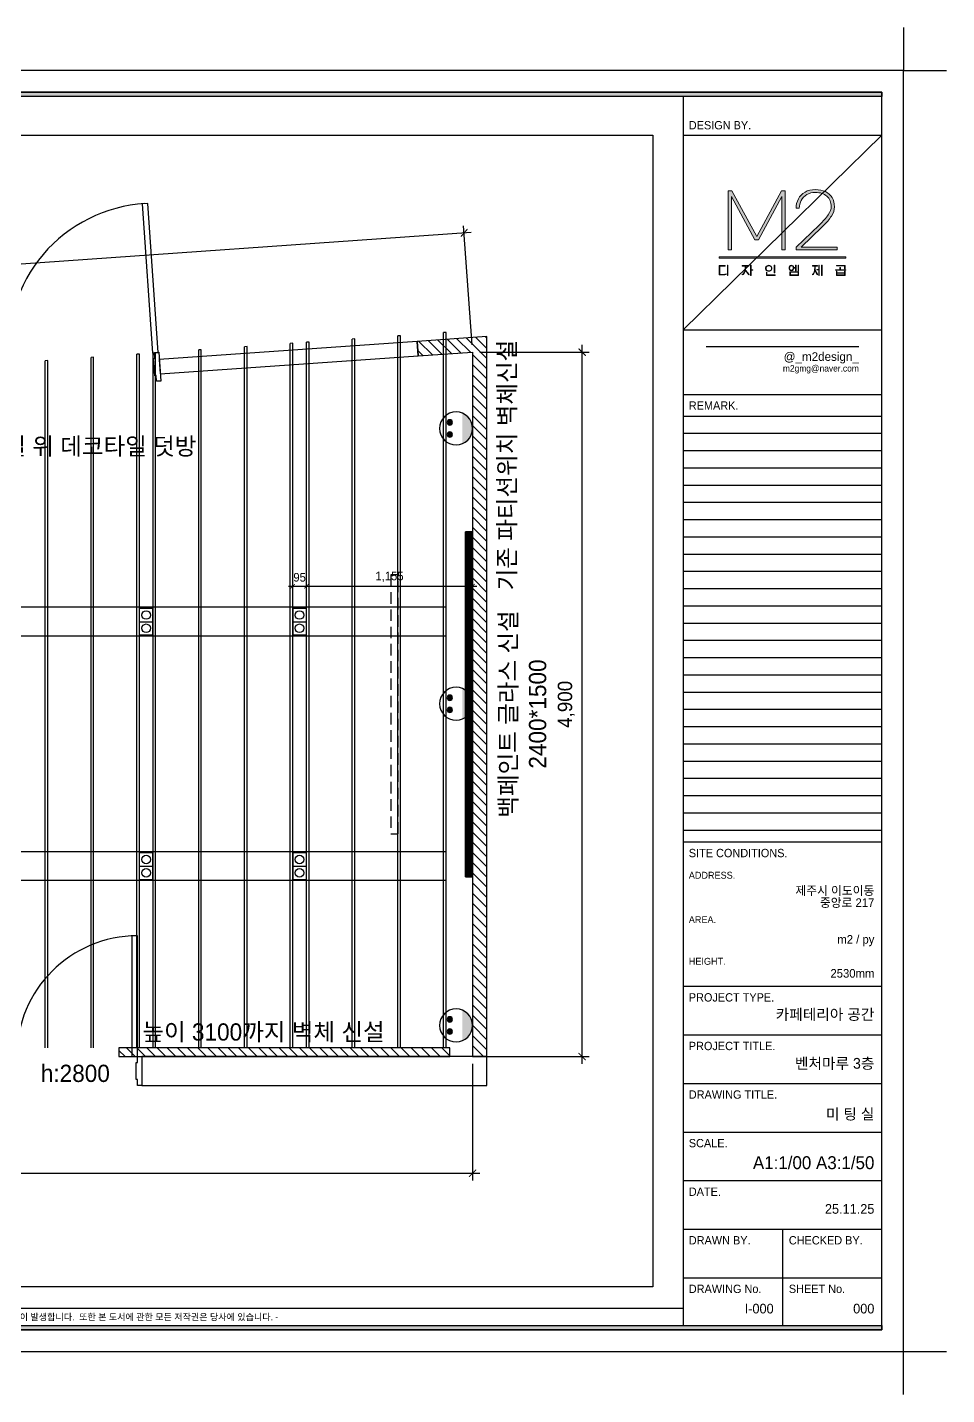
# Model space of a CAD drawing. Header units: millimetres. Extents: x 262681 to 288781, y 94135 to 103645.
# Drawn here: x 282388 to 288781, y 94135 to 103645 of the extents above; entities that cross this region are included whole.
import ezdxf
from ezdxf.enums import TextEntityAlignment as Align

# ---------------------------------------------------------------- set-up
doc = ezdxf.new("R2010")
doc.units = ezdxf.units.MM
doc.header["$LTSCALE"] = 100
doc.header["$PDMODE"] = 3
doc.linetypes.add('DH-HID2', pattern=[1.2, 0.8, -0.4])
doc.layers.get('DEFPOINTS').update_dxf_attribs({"color": 248})
for name, color, linetype in [('0-ELC TEXT', 7, 'Continuous'), ('03-WAL NEW', 3, 'Continuous'), ('07-DIM WAL', 5, 'Continuous'), ('2CONTINUOUS', 2, 'Continuous'), ('_U+B808_U+C774_U+C5B4 2', 7, 'Continuous'), ('CO-DO-FR', 7, 'Continuous'), ('CO-DOOR', 8, 'Continuous'), ('FORM(YOURNAME)-1', 1, 'Continuous'), ('FORM(YOURNAME)-11', 1, 'Continuous'), ('FU-FURM', 251, 'DH-HID2'), ('RC-LIGHT', 7, 'Continuous'), ('설비', 140, 'Continuous')]:
    doc.layers.add(name, color=color, linetype=linetype)
doc.styles.add('HY 울릉도 L', font='')
doc.styles.add('YOURNAME', font='HY울릉도M.TTF')
doc.styles.add('코레일둥고', font='Korail_Round_Gothic_Medium.ttf')
doc.styles.get('HY 울릉도 L').set_extended_font_data('HY울릉도L')
doc.dimstyles.new('30', dxfattribs={"dimscale": 30, "dimtxt": 2, "dimasz": 1, "dimexe": 1, "dimexo": 1, "dimgap": 1, "dimtad": 1, "dimdec": 0, "dimrnd": 0.05, "dimdsep": 46, "dimlunit": 6, "dimtxsty": 'HY 울릉도 L', "dimblk": 'ARCHTICK', "dimcen": 2.5, "dimdle": 1, "dimclrd": 133, "dimclre": 133, "dimclrt": 30, "dimadec": 0, "dimazin": 0, "dimtfac": 1, "dimtdec": 0, "dimtix": 1, "dimtmove": 2, "dimatfit": 3, "dimldrblk": 'ARCHTICK', "dimfxl": 1, "dimlwd": -1, "dimlwe": -1, "dimarcsym": 0})
doc.dimstyles.new('50', dxfattribs={"dimscale": 50, "dimtxt": 2, "dimasz": 1, "dimexe": 1, "dimexo": 1, "dimgap": 1, "dimtad": 1, "dimdec": 0, "dimrnd": 0.05, "dimdsep": 46, "dimlunit": 6, "dimtxsty": 'HY 울릉도 L', "dimblk": 'ARCHTICK', "dimcen": 2.5, "dimdle": 1, "dimclrd": 133, "dimclre": 133, "dimclrt": 30, "dimadec": 0, "dimazin": 0, "dimtfac": 1, "dimtdec": 0, "dimtix": 1, "dimtmove": 2, "dimatfit": 3, "dimldrblk": 'ARCHTICK', "dimfxl": 1, "dimlwd": -1, "dimlwe": -1, "dimarcsym": 0})

# ---------------------------------------------------------------- blocks, each defined once
blk = doc.blocks.new('D-001')
at = {"layer": 'CO-DO-FR'}
for points in [[(0, 200), (0, 0), (30, 0), (30, 40), (40, 40), (40, 160), (30, 160), (30, 200), (0, 200)], [(900, 200), (900, 0), (870, 0), (870, 40), (860, 40), (860, 160), (870, 160), (870, 200), (900, 200)]]:
    blk.add_lwpolyline(points, close=True, dxfattribs=at)
at = {"layer": 'CO-DOOR'}
blk.add_lwpolyline([(830, 1040), (830, 200), (870, 200), (870, 1040)], close=True, dxfattribs=at)
blk.add_arc((870, 200), 840, 90, 180, dxfattribs=at)
blk = doc.blocks.new('block 34')
at = {"layer": '_U+B808_U+C774_U+C5B4 2'}
h = blk.add_hatch(color=35, dxfattribs=at)
h.dxf.hatch_style = 2
h.paths.add_polyline_path([(674.6, -105.53), (675.73, -105.53), (683.42, -119.69), (691.1, -105.53), (692.22, -105.53), (692.22, -123.82), (691.22, -123.82), (691.22, -107.31), (683.97, -120.67), (682.84, -120.67), (675.59, -107.31), (675.59, -123.82), (674.6, -123.82)])
h = blk.add_hatch(color=35, dxfattribs=at)
h.dxf.hatch_style = 2
edge = h.paths.add_edge_path()
edge.add_spline(control_points=[(704.68, -105.78), (705.57, -106.21), (706.25, -106.83), (706.73, -107.63), (707.21, -108.43), (707.45, -109.38), (707.45, -110.46), (707.45, -111.43), (707.14, -112.39), (706.53, -113.34), (705.92, -114.29), (704.98, -115.38), (703.7, -116.62), (703.7, -116.62), (697.12, -122.91), (697.12, -122.91), (697.12, -122.91), (708.26, -122.91), (708.26, -122.91), (708.26, -122.91), (708.26, -123.82), (708.26, -123.82), (708.26, -123.82), (695.66, -123.82), (695.66, -123.82), (695.66, -123.82), (695.66, -122.91), (695.66, -122.91), (695.66, -122.91), (702.73, -116.15), (702.73, -116.15), (703.99, -114.93), (704.93, -113.86), (705.54, -112.95), (706.15, -112.03), (706.45, -111.2), (706.45, -110.46), (706.45, -109.07), (706.01, -107.98), (705.12, -107.2), (704.23, -106.42), (703.05, -106.03), (701.57, -106.03), (700.53, -106.03), (699.64, -106.26), (698.89, -106.71), (698.15, -107.15), (697.57, -107.75), (697.18, -108.5), (696.79, -109.25), (696.59, -110.06), (696.59, -110.94), (696.59, -110.94), (695.59, -110.94), (695.59, -110.94), (695.59, -109.89), (695.83, -108.93), (696.3, -108.05), (696.77, -107.17), (697.46, -106.46), (698.36, -105.93), (699.26, -105.4), (700.33, -105.13), (701.57, -105.13), (702.76, -105.13), (703.79, -105.35), (704.68, -105.78)], knot_values=[0, 0, 0, 0, 1, 1, 1, 2, 2, 2, 3, 3, 3, 4, 4, 4, 5, 5, 5, 6, 6, 6, 7, 7, 7, 8, 8, 8, 9, 9, 9, 10, 10, 10, 11, 11, 11, 12, 12, 12, 13, 13, 13, 14, 14, 14, 15, 15, 15, 16, 16, 16, 17, 17, 17, 18, 18, 18, 19, 19, 19, 20, 20, 20, 21, 21, 21, 22, 22, 22, 22], degree=3, periodic=0)
at = {"layer": '_U+B808_U+C774_U+C5B4 2', "lineweight": 0}
blk.add_lwpolyline([(674.6, -105.53), (675.73, -105.53), (683.42, -119.69), (691.1, -105.53), (692.22, -105.53), (692.22, -123.82), (691.22, -123.82), (691.22, -107.31), (683.97, -120.67), (682.84, -120.67), (675.59, -107.31), (675.59, -123.82), (674.6, -123.82), (674.6, -105.53)], dxfattribs=at)
blk.add_open_spline([(704.68, -105.78), (705.57, -106.21), (706.25, -106.83), (706.73, -107.63), (707.21, -108.43), (707.45, -109.38), (707.45, -110.46), (707.45, -111.43), (707.14, -112.39), (706.53, -113.34), (705.92, -114.29), (704.98, -115.38), (703.7, -116.62), (703.7, -116.62), (697.12, -122.91), (697.12, -122.91), (697.12, -122.91), (708.26, -122.91), (708.26, -122.91), (708.26, -122.91), (708.26, -123.82), (708.26, -123.82), (708.26, -123.82), (695.66, -123.82), (695.66, -123.82), (695.66, -123.82), (695.66, -122.91), (695.66, -122.91), (695.66, -122.91), (702.73, -116.15), (702.73, -116.15), (703.99, -114.93), (704.93, -113.86), (705.54, -112.95), (706.15, -112.03), (706.45, -111.2), (706.45, -110.46), (706.45, -109.07), (706.01, -107.98), (705.12, -107.2), (704.23, -106.42), (703.05, -106.03), (701.57, -106.03), (700.53, -106.03), (699.64, -106.26), (698.89, -106.71), (698.15, -107.15), (697.57, -107.75), (697.18, -108.5), (696.79, -109.25), (696.59, -110.06), (696.59, -110.94), (696.59, -110.94), (695.59, -110.94), (695.59, -110.94), (695.59, -109.89), (695.83, -108.93), (696.3, -108.05), (696.77, -107.17), (697.46, -106.46), (698.36, -105.93), (699.26, -105.4), (700.33, -105.13), (701.57, -105.13), (702.76, -105.13), (703.79, -105.35), (704.68, -105.78)], degree=3, knots=[0, 0, 0, 0, 1, 1, 1, 2, 2, 2, 3, 3, 3, 4, 4, 4, 5, 5, 5, 6, 6, 6, 7, 7, 7, 8, 8, 8, 9, 9, 9, 10, 10, 10, 11, 11, 11, 12, 12, 12, 13, 13, 13, 14, 14, 14, 15, 15, 15, 16, 16, 16, 17, 17, 17, 18, 18, 18, 19, 19, 19, 20, 20, 20, 21, 21, 21, 22, 22, 22, 22], dxfattribs=at)
blk = doc.blocks.new('block 35')
at = {"layer": '_U+B808_U+C774_U+C5B4 2'}
h = blk.add_hatch(color=35, dxfattribs=at)
h.dxf.hatch_style = 2
edge = h.paths.add_edge_path()
edge.add_spline(control_points=[(673.72, -128.8), (673.72, -128.8), (672, -128.8), (672, -128.8), (672, -128.8), (672, -131.36), (672, -131.36), (672, -131.36), (673.14, -131.36), (673.14, -131.36), (673.29, -131.36), (673.44, -131.34), (673.6, -131.31), (673.75, -131.28), (673.88, -131.24), (673.98, -131.2), (673.98, -131.2), (673.98, -131.35), (673.98, -131.35), (673.88, -131.4), (673.75, -131.44), (673.6, -131.47), (673.45, -131.49), (673.3, -131.51), (673.14, -131.51), (673.14, -131.51), (671.83, -131.51), (671.83, -131.51), (671.83, -131.51), (671.83, -128.65), (671.83, -128.65), (671.83, -128.65), (673.72, -128.65), (673.72, -128.65), (673.72, -128.65), (673.72, -128.8), (673.72, -128.8)], knot_values=[0, 0, 0, 0, 1, 1, 1, 2, 2, 2, 3, 3, 3, 4, 4, 4, 5, 5, 5, 6, 6, 6, 7, 7, 7, 8, 8, 8, 9, 9, 9, 10, 10, 10, 11, 11, 11, 12, 12, 12, 12], degree=3, periodic=0)
h.paths.add_polyline_path([(674.54, -131.73), (674.38, -131.74), (674.38, -128.5), (674.54, -128.5)])
h = blk.add_hatch(color=35, dxfattribs=at)
h.dxf.hatch_style = 2
edge = h.paths.add_edge_path()
edge.add_spline(control_points=[(679.96, -130.01), (679.96, -130.01), (681.09, -131.37), (681.09, -131.37), (681.09, -131.37), (680.96, -131.47), (680.96, -131.47), (680.96, -131.47), (679.92, -130.19), (679.92, -130.19), (679.82, -130.57), (679.69, -130.87), (679.52, -131.09), (679.35, -131.32), (679.14, -131.46), (678.9, -131.51), (678.9, -131.51), (678.9, -131.36), (678.9, -131.36), (679.11, -131.3), (679.3, -131.16), (679.45, -130.93), (679.6, -130.7), (679.71, -130.39), (679.79, -130.03), (679.86, -129.66), (679.91, -129.25), (679.91, -128.8), (679.91, -128.8), (678.97, -128.8), (678.97, -128.8), (678.97, -128.8), (678.97, -128.65), (678.97, -128.65), (678.97, -128.65), (681, -128.65), (681, -128.65), (681, -128.65), (681, -128.8), (681, -128.8), (681, -128.8), (680.07, -128.8), (680.07, -128.8), (680.06, -129.26), (680.03, -129.66), (679.96, -130.01)], knot_values=[0, 0, 0, 0, 1, 1, 1, 2, 2, 2, 3, 3, 3, 4, 4, 4, 5, 5, 5, 6, 6, 6, 7, 7, 7, 8, 8, 8, 9, 9, 9, 10, 10, 10, 11, 11, 11, 12, 12, 12, 13, 13, 13, 14, 14, 14, 15, 15, 15, 15], degree=3, periodic=0)
h.paths.add_polyline_path([(682.21, -130.06), (681.69, -130.06), (681.69, -131.73), (681.54, -131.73), (681.54, -128.5), (681.69, -128.5), (681.69, -129.92), (682.21, -129.92)])
h = blk.add_hatch(color=35, dxfattribs=at)
h.dxf.hatch_style = 2
edge = h.paths.add_edge_path()
edge.add_spline(control_points=[(687.69, -128.68), (687.84, -128.76), (687.95, -128.87), (688.03, -129.01), (688.11, -129.15), (688.15, -129.3), (688.15, -129.47), (688.15, -129.64), (688.11, -129.8), (688.03, -129.94), (687.95, -130.08), (687.84, -130.19), (687.69, -130.27), (687.54, -130.35), (687.36, -130.39), (687.15, -130.39), (686.95, -130.39), (686.77, -130.35), (686.62, -130.27), (686.47, -130.19), (686.36, -130.08), (686.28, -129.94), (686.2, -129.8), (686.16, -129.64), (686.16, -129.47), (686.16, -129.3), (686.2, -129.15), (686.28, -129.01), (686.36, -128.87), (686.47, -128.76), (686.62, -128.68), (686.77, -128.6), (686.95, -128.56), (687.15, -128.56), (687.36, -128.56), (687.54, -128.6), (687.69, -128.68)], knot_values=[0, 0, 0, 0, 1, 1, 1, 2, 2, 2, 3, 3, 3, 4, 4, 4, 5, 5, 5, 6, 6, 6, 7, 7, 7, 8, 8, 8, 9, 9, 9, 10, 10, 10, 11, 11, 11, 12, 12, 12, 12], degree=3, periodic=0)
edge = h.paths.add_edge_path()
edge.add_spline(control_points=[(686.72, -128.79), (686.59, -128.86), (686.49, -128.95), (686.43, -129.07), (686.36, -129.18), (686.32, -129.32), (686.32, -129.47), (686.32, -129.63), (686.36, -129.76), (686.43, -129.88), (686.49, -130), (686.59, -130.09), (686.72, -130.15), (686.84, -130.22), (686.99, -130.25), (687.15, -130.25), (687.32, -130.25), (687.46, -130.22), (687.59, -130.15), (687.72, -130.09), (687.81, -130), (687.88, -129.88), (687.95, -129.76), (687.98, -129.63), (687.98, -129.47), (687.98, -129.32), (687.95, -129.18), (687.88, -129.07), (687.81, -128.95), (687.72, -128.86), (687.59, -128.79), (687.46, -128.73), (687.32, -128.7), (687.15, -128.7), (686.99, -128.7), (686.84, -128.73), (686.72, -128.79)], knot_values=[0, 0, 0, 0, 1, 1, 1, 2, 2, 2, 3, 3, 3, 4, 4, 4, 5, 5, 5, 6, 6, 6, 7, 7, 7, 8, 8, 8, 9, 9, 9, 10, 10, 10, 11, 11, 11, 12, 12, 12, 12], degree=3, periodic=0)
h.paths.add_polyline_path([(686.6, -131.51), (689.15, -131.51), (689.15, -131.66), (686.44, -131.66), (686.44, -130.66), (686.6, -130.66)])
h.paths.add_polyline_path([(689.03, -130.91), (688.87, -130.91), (688.87, -128.5), (689.03, -128.5)])
h = blk.add_hatch(color=35, dxfattribs=at)
h.dxf.hatch_style = 2
edge = h.paths.add_edge_path()
edge.add_spline(control_points=[(694.67, -130), (694.55, -130.16), (694.37, -130.23), (694.14, -130.23), (693.91, -130.23), (693.73, -130.16), (693.61, -130), (693.48, -129.84), (693.42, -129.64), (693.42, -129.39), (693.42, -129.14), (693.48, -128.94), (693.61, -128.78), (693.73, -128.62), (693.91, -128.54), (694.14, -128.54), (694.35, -128.54), (694.51, -128.61), (694.63, -128.74), (694.75, -128.87), (694.83, -129.04), (694.85, -129.25), (694.85, -129.25), (695.45, -129.25), (695.45, -129.25), (695.45, -129.25), (695.45, -128.52), (695.45, -128.52), (695.45, -128.52), (695.61, -128.52), (695.61, -128.52), (695.61, -128.52), (695.61, -130.29), (695.61, -130.29), (695.61, -130.29), (695.45, -130.29), (695.45, -130.29), (695.45, -130.29), (695.45, -129.4), (695.45, -129.4), (695.45, -129.4), (694.86, -129.4), (694.86, -129.4), (694.85, -129.64), (694.79, -129.85), (694.67, -130)], knot_values=[0, 0, 0, 0, 1, 1, 1, 2, 2, 2, 3, 3, 3, 4, 4, 4, 5, 5, 5, 6, 6, 6, 7, 7, 7, 8, 8, 8, 9, 9, 9, 10, 10, 10, 11, 11, 11, 12, 12, 12, 13, 13, 13, 14, 14, 14, 15, 15, 15, 15], degree=3, periodic=0)
edge = h.paths.add_edge_path()
edge.add_spline(control_points=[(693.73, -129.9), (693.83, -130.03), (693.97, -130.09), (694.14, -130.09), (694.31, -130.09), (694.45, -130.03), (694.55, -129.9), (694.65, -129.78), (694.7, -129.61), (694.7, -129.39), (694.7, -129.17), (694.65, -129), (694.55, -128.87), (694.45, -128.75), (694.31, -128.69), (694.14, -128.69), (693.97, -128.69), (693.83, -128.75), (693.73, -128.87), (693.63, -129), (693.58, -129.17), (693.58, -129.39), (693.58, -129.61), (693.63, -129.78), (693.73, -129.9)], knot_values=[0, 0, 0, 0, 1, 1, 1, 2, 2, 2, 3, 3, 3, 4, 4, 4, 5, 5, 5, 6, 6, 6, 7, 7, 7, 8, 8, 8, 8], degree=3, periodic=0)
h.paths.add_polyline_path([(693.69, -130.55), (696.36, -130.55), (696.36, -131.66), (693.69, -131.66)])
h.paths.add_polyline_path([(693.85, -131.51), (696.2, -131.51), (696.2, -130.7), (693.85, -130.7)])
h.paths.add_polyline_path([(696.36, -128.5), (696.36, -130.32), (696.2, -130.32), (696.2, -128.5)])
h = blk.add_hatch(color=35, dxfattribs=at)
h.dxf.hatch_style = 2
edge = h.paths.add_edge_path()
edge.add_spline(control_points=[(701.46, -129.93), (701.46, -129.93), (702.28, -131.39), (702.28, -131.39), (702.28, -131.39), (702.15, -131.47), (702.15, -131.47), (702.15, -131.47), (701.43, -130.17), (701.43, -130.17), (701.3, -130.94), (701.03, -131.39), (700.63, -131.51), (700.63, -131.51), (700.63, -131.35), (700.63, -131.35), (700.88, -131.26), (701.06, -130.99), (701.18, -130.55), (701.3, -130.1), (701.37, -129.52), (701.37, -128.8), (701.37, -128.8), (700.67, -128.8), (700.67, -128.8), (700.67, -128.8), (700.67, -128.65), (700.67, -128.65), (700.67, -128.65), (702.19, -128.65), (702.19, -128.65), (702.19, -128.65), (702.19, -128.8), (702.19, -128.8), (702.19, -128.8), (701.53, -128.8), (701.53, -128.8), (701.52, -129.25), (701.5, -129.63), (701.46, -129.93)], knot_values=[0, 0, 0, 0, 1, 1, 1, 2, 2, 2, 3, 3, 3, 4, 4, 4, 5, 5, 5, 6, 6, 6, 7, 7, 7, 8, 8, 8, 9, 9, 9, 10, 10, 10, 11, 11, 11, 12, 12, 12, 13, 13, 13, 13], degree=3, periodic=0)
h.paths.add_polyline_path([(702.59, -128.52), (702.75, -128.52), (702.75, -131.68), (702.59, -131.68), (702.59, -129.95), (702, -129.95), (702, -129.8), (702.59, -129.8)])
h.paths.add_polyline_path([(703.61, -128.5), (703.61, -131.73), (703.45, -131.73), (703.45, -128.5)])
h = blk.add_hatch(color=35, dxfattribs=at)
h.dxf.hatch_style = 2
h.paths.add_polyline_path([(711.02, -129.93), (711.02, -130.07), (707.82, -130.07), (707.82, -129.93), (709.16, -129.93), (709.16, -129.2), (709.32, -129.2), (709.32, -129.93)])
h.paths.add_polyline_path([(710.61, -128.72), (708.07, -128.72), (708.07, -128.57), (710.77, -128.57), (710.77, -129.64), (710.61, -129.64)])
h.paths.add_polyline_path([(710.61, -130.36), (710.77, -130.36), (710.77, -131.66), (708.08, -131.66), (708.08, -130.36), (708.24, -130.36), (708.24, -130.83), (710.61, -130.83)])
h.paths.add_polyline_path([(710.61, -131.52), (710.61, -130.97), (708.24, -130.97), (708.24, -131.52)])
at = {"layer": '_U+B808_U+C774_U+C5B4 2', "lineweight": 0}
for points in [[(674.54, -131.73), (674.38, -131.74), (674.38, -128.5), (674.54, -128.5), (674.54, -131.73)], [(682.21, -130.06), (681.69, -130.06), (681.69, -131.73), (681.54, -131.73), (681.54, -128.5), (681.69, -128.5), (681.69, -129.92), (682.21, -129.92), (682.21, -130.06)], [(686.6, -131.51), (689.15, -131.51), (689.15, -131.66), (686.44, -131.66), (686.44, -130.66), (686.6, -130.66), (686.6, -131.51)], [(689.03, -130.91), (688.87, -130.91), (688.87, -128.5), (689.03, -128.5), (689.03, -130.91)], [(693.69, -130.55), (696.36, -130.55), (696.36, -131.66), (693.69, -131.66), (693.69, -130.55)], [(693.85, -131.51), (696.2, -131.51), (696.2, -130.7), (693.85, -130.7), (693.85, -131.51)], [(696.36, -128.5), (696.36, -130.32), (696.2, -130.32), (696.2, -128.5), (696.36, -128.5)], [(702.59, -128.52), (702.75, -128.52), (702.75, -131.68), (702.59, -131.68), (702.59, -129.95), (702, -129.95), (702, -129.8), (702.59, -129.8), (702.59, -128.52)], [(703.61, -128.5), (703.61, -131.73), (703.45, -131.73), (703.45, -128.5), (703.61, -128.5)], [(711.02, -129.93), (711.02, -130.07), (707.82, -130.07), (707.82, -129.93), (709.16, -129.93), (709.16, -129.2), (709.32, -129.2), (709.32, -129.93), (711.02, -129.93)], [(710.61, -128.72), (708.07, -128.72), (708.07, -128.57), (710.77, -128.57), (710.77, -129.64), (710.61, -129.64), (710.61, -128.72)], [(710.61, -130.36), (710.77, -130.36), (710.77, -131.66), (708.08, -131.66), (708.08, -130.36), (708.24, -130.36), (708.24, -130.83), (710.61, -130.83), (710.61, -130.36)], [(710.61, -131.52), (710.61, -130.97), (708.24, -130.97), (708.24, -131.52), (710.61, -131.52)]]:
    blk.add_lwpolyline(points, dxfattribs=at)
for points, knots in [([(673.72, -128.8), (673.72, -128.8), (672, -128.8), (672, -128.8), (672, -128.8), (672, -131.36), (672, -131.36), (672, -131.36), (673.14, -131.36), (673.14, -131.36), (673.29, -131.36), (673.44, -131.34), (673.6, -131.31), (673.75, -131.28), (673.88, -131.24), (673.98, -131.2), (673.98, -131.2), (673.98, -131.35), (673.98, -131.35), (673.88, -131.4), (673.75, -131.44), (673.6, -131.47), (673.45, -131.49), (673.3, -131.51), (673.14, -131.51), (673.14, -131.51), (671.83, -131.51), (671.83, -131.51), (671.83, -131.51), (671.83, -128.65), (671.83, -128.65), (671.83, -128.65), (673.72, -128.65), (673.72, -128.65), (673.72, -128.65), (673.72, -128.8), (673.72, -128.8)], [0, 0, 0, 0, 1, 1, 1, 2, 2, 2, 3, 3, 3, 4, 4, 4, 5, 5, 5, 6, 6, 6, 7, 7, 7, 8, 8, 8, 9, 9, 9, 10, 10, 10, 11, 11, 11, 12, 12, 12, 12]), ([(679.96, -130.01), (679.96, -130.01), (681.09, -131.37), (681.09, -131.37), (681.09, -131.37), (680.96, -131.47), (680.96, -131.47), (680.96, -131.47), (679.92, -130.19), (679.92, -130.19), (679.82, -130.57), (679.69, -130.87), (679.52, -131.09), (679.35, -131.32), (679.14, -131.46), (678.9, -131.51), (678.9, -131.51), (678.9, -131.36), (678.9, -131.36), (679.11, -131.3), (679.3, -131.16), (679.45, -130.93), (679.6, -130.7), (679.71, -130.39), (679.79, -130.03), (679.86, -129.66), (679.91, -129.25), (679.91, -128.8), (679.91, -128.8), (678.97, -128.8), (678.97, -128.8), (678.97, -128.8), (678.97, -128.65), (678.97, -128.65), (678.97, -128.65), (681, -128.65), (681, -128.65), (681, -128.65), (681, -128.8), (681, -128.8), (681, -128.8), (680.07, -128.8), (680.07, -128.8), (680.06, -129.26), (680.03, -129.66), (679.96, -130.01)], [0, 0, 0, 0, 1, 1, 1, 2, 2, 2, 3, 3, 3, 4, 4, 4, 5, 5, 5, 6, 6, 6, 7, 7, 7, 8, 8, 8, 9, 9, 9, 10, 10, 10, 11, 11, 11, 12, 12, 12, 13, 13, 13, 14, 14, 14, 15, 15, 15, 15]), ([(687.69, -128.68), (687.84, -128.76), (687.95, -128.87), (688.03, -129.01), (688.11, -129.15), (688.15, -129.3), (688.15, -129.47), (688.15, -129.64), (688.11, -129.8), (688.03, -129.94), (687.95, -130.08), (687.84, -130.19), (687.69, -130.27), (687.54, -130.35), (687.36, -130.39), (687.15, -130.39), (686.95, -130.39), (686.77, -130.35), (686.62, -130.27), (686.47, -130.19), (686.36, -130.08), (686.28, -129.94), (686.2, -129.8), (686.16, -129.64), (686.16, -129.47), (686.16, -129.3), (686.2, -129.15), (686.28, -129.01), (686.36, -128.87), (686.47, -128.76), (686.62, -128.68), (686.77, -128.6), (686.95, -128.56), (687.15, -128.56), (687.36, -128.56), (687.54, -128.6), (687.69, -128.68)], [0, 0, 0, 0, 1, 1, 1, 2, 2, 2, 3, 3, 3, 4, 4, 4, 5, 5, 5, 6, 6, 6, 7, 7, 7, 8, 8, 8, 9, 9, 9, 10, 10, 10, 11, 11, 11, 12, 12, 12, 12]), ([(686.72, -128.79), (686.59, -128.86), (686.49, -128.95), (686.43, -129.07), (686.36, -129.18), (686.32, -129.32), (686.32, -129.47), (686.32, -129.63), (686.36, -129.76), (686.43, -129.88), (686.49, -130), (686.59, -130.09), (686.72, -130.15), (686.84, -130.22), (686.99, -130.25), (687.15, -130.25), (687.32, -130.25), (687.46, -130.22), (687.59, -130.15), (687.72, -130.09), (687.81, -130), (687.88, -129.88), (687.95, -129.76), (687.98, -129.63), (687.98, -129.47), (687.98, -129.32), (687.95, -129.18), (687.88, -129.07), (687.81, -128.95), (687.72, -128.86), (687.59, -128.79), (687.46, -128.73), (687.32, -128.7), (687.15, -128.7), (686.99, -128.7), (686.84, -128.73), (686.72, -128.79)], [0, 0, 0, 0, 1, 1, 1, 2, 2, 2, 3, 3, 3, 4, 4, 4, 5, 5, 5, 6, 6, 6, 7, 7, 7, 8, 8, 8, 9, 9, 9, 10, 10, 10, 11, 11, 11, 12, 12, 12, 12]), ([(694.67, -130), (694.55, -130.16), (694.37, -130.23), (694.14, -130.23), (693.91, -130.23), (693.73, -130.16), (693.61, -130), (693.48, -129.84), (693.42, -129.64), (693.42, -129.39), (693.42, -129.14), (693.48, -128.94), (693.61, -128.78), (693.73, -128.62), (693.91, -128.54), (694.14, -128.54), (694.35, -128.54), (694.51, -128.61), (694.63, -128.74), (694.75, -128.87), (694.83, -129.04), (694.85, -129.25), (694.85, -129.25), (695.45, -129.25), (695.45, -129.25), (695.45, -129.25), (695.45, -128.52), (695.45, -128.52), (695.45, -128.52), (695.61, -128.52), (695.61, -128.52), (695.61, -128.52), (695.61, -130.29), (695.61, -130.29), (695.61, -130.29), (695.45, -130.29), (695.45, -130.29), (695.45, -130.29), (695.45, -129.4), (695.45, -129.4), (695.45, -129.4), (694.86, -129.4), (694.86, -129.4), (694.85, -129.64), (694.79, -129.85), (694.67, -130)], [0, 0, 0, 0, 1, 1, 1, 2, 2, 2, 3, 3, 3, 4, 4, 4, 5, 5, 5, 6, 6, 6, 7, 7, 7, 8, 8, 8, 9, 9, 9, 10, 10, 10, 11, 11, 11, 12, 12, 12, 13, 13, 13, 14, 14, 14, 15, 15, 15, 15]), ([(693.73, -129.9), (693.83, -130.03), (693.97, -130.09), (694.14, -130.09), (694.31, -130.09), (694.45, -130.03), (694.55, -129.9), (694.65, -129.78), (694.7, -129.61), (694.7, -129.39), (694.7, -129.17), (694.65, -129), (694.55, -128.87), (694.45, -128.75), (694.31, -128.69), (694.14, -128.69), (693.97, -128.69), (693.83, -128.75), (693.73, -128.87), (693.63, -129), (693.58, -129.17), (693.58, -129.39), (693.58, -129.61), (693.63, -129.78), (693.73, -129.9)], [0, 0, 0, 0, 1, 1, 1, 2, 2, 2, 3, 3, 3, 4, 4, 4, 5, 5, 5, 6, 6, 6, 7, 7, 7, 8, 8, 8, 8]), ([(701.46, -129.93), (701.46, -129.93), (702.28, -131.39), (702.28, -131.39), (702.28, -131.39), (702.15, -131.47), (702.15, -131.47), (702.15, -131.47), (701.43, -130.17), (701.43, -130.17), (701.3, -130.94), (701.03, -131.39), (700.63, -131.51), (700.63, -131.51), (700.63, -131.35), (700.63, -131.35), (700.88, -131.26), (701.06, -130.99), (701.18, -130.55), (701.3, -130.1), (701.37, -129.52), (701.37, -128.8), (701.37, -128.8), (700.67, -128.8), (700.67, -128.8), (700.67, -128.8), (700.67, -128.65), (700.67, -128.65), (700.67, -128.65), (702.19, -128.65), (702.19, -128.65), (702.19, -128.65), (702.19, -128.8), (702.19, -128.8), (702.19, -128.8), (701.53, -128.8), (701.53, -128.8), (701.52, -129.25), (701.5, -129.63), (701.46, -129.93)], [0, 0, 0, 0, 1, 1, 1, 2, 2, 2, 3, 3, 3, 4, 4, 4, 5, 5, 5, 6, 6, 6, 7, 7, 7, 8, 8, 8, 9, 9, 9, 10, 10, 10, 11, 11, 11, 12, 12, 12, 13, 13, 13, 13])]:
    blk.add_open_spline(points, degree=3, knots=knots, dxfattribs=at)
blk = doc.blocks.new('block 33')
at = {"layer": '_U+B808_U+C774_U+C5B4 2'}
for name in ['block 34', 'block 35']:
    blk.add_blockref(name, (0, 0), dxfattribs=at)
blk = doc.blocks.new('block 32')
at = {"layer": '_U+B808_U+C774_U+C5B4 2'}
h = blk.add_hatch(color=35, dxfattribs=at)
h.dxf.hatch_style = 2
h.paths.add_polyline_path([(711.02, -126.32), (671.83, -126.32), (671.83, -125.91), (711.02, -125.91)])
at = {"layer": '_U+B808_U+C774_U+C5B4 2', "lineweight": 0}
blk.add_lwpolyline([(711.02, -126.32), (671.83, -126.32), (671.83, -125.91), (711.02, -125.91), (711.02, -126.32)], dxfattribs=at)
at = {"layer": '_U+B808_U+C774_U+C5B4 2'}
blk.add_blockref('block 33', (0, 0), dxfattribs=at)
blk = doc.blocks.new('FORM-ELEVATION')
at = {"layer": 'FORM(YOURNAME)-11'}
h = blk.add_hatch(color=256, dxfattribs=at)
h.dxf.hatch_style = 1
h.paths.add_polyline_path([(-10309, 35708), (71691, 35708), (71691, 35508), (-10309, 35508)])
h.paths.add_polyline_path([(-10309, -21492), (71691, -21492), (71691, -21692), (-10309, -21692)])
at = {"layer": 'DEFPOINTS', "color": 158}
for p, q in [((62481, 35508), (62481, -21492)), ((62481, 33708), (71691, 33708)), ((62481, 24686), (71691, 33708)), ((62481, 24686), (71691, 24686)), ((62481, 20686), (71691, 20686)), ((62481, 19886), (71691, 19886)), ((62481, 19086), (71691, 19086)), ((62481, 18286), (71691, 18286)), ((62481, 17486), (71691, 17486)), ((62481, 16686), (71691, 16686)), ((62481, 15886), (71691, 15886)), ((62481, 15086), (71691, 15086)), ((62481, 14286), (71691, 14286)), ((62481, 13486), (71691, 13486)), ((62481, 12686), (71691, 12686)), ((62481, 11886), (71691, 11886)), ((62481, 11086), (71691, 11086)), ((62481, 10286), (71691, 10286)), ((62481, 9486), (71691, 9486)), ((62481, 8686), (71691, 8686)), ((62481, 7886), (71691, 7886)), ((62481, 7086), (71691, 7086)), ((62481, 6286), (71691, 6286)), ((62481, 5486), (71691, 5486)), ((62481, 4686), (71691, 4686)), ((62481, 3886), (71691, 3886)), ((62481, 3086), (71691, 3086)), ((62481, 2286), (71691, 2286)), ((62481, 1486), (71691, 1486)), ((62481, -20692), (-10309, -20692))]:
    blk.add_line(p, q, dxfattribs=at)
at = {"layer": 'DEFPOINTS', "color": 1}
for points in [[(72691, 38708), (72691, 36708), (74691, 36708)], [(72691, -24692), (72691, -22692), (74691, -22692)]]:
    blk.add_lwpolyline(points, dxfattribs=at)
at = {"layer": 'DEFPOINTS', "color": 158}
for points in [[(-10309, -21692), (71691, -21692), (71691, 35708), (-10309, 35708)], [(-8309, 33708), (61071, 33708), (61071, -19692), (-8309, -19692)]]:
    blk.add_lwpolyline(points, close=True, dxfattribs=at)
at = {"layer": 'FORM(YOURNAME)-11', "color": 251}
blk.add_line((63550, 23916), (70622, 23916), dxfattribs=at)
at = {"layer": 'FORM(YOURNAME)-11', "color": 14}
for p, q in [((62481, 21686), (71691, 21686)), ((62481, 937), (71691, 937)), ((62481, -5756), (71691, -5756)), ((62481, -8009), (71691, -8009)), ((62481, -10261), (71691, -10261)), ((62481, -12514), (71691, -12514)), ((62481, -14766), (71691, -14766)), ((62481, -17019), (71691, -17019)), ((67086, -17019), (67086, -21492)), ((62481, -19271), (71691, -19271))]:
    blk.add_line(p, q, dxfattribs=at)
at = {"layer": 'FORM(YOURNAME)-11', "color": 250}
blk.add_lwpolyline([(-11309, -22692), (72691, -22692), (72691, 36708), (-11309, 36708)], close=True, dxfattribs=at)
at = {"layer": 'FORM(YOURNAME)-11'}
for points in [[(-10309, 35708), (71691, 35708), (71691, 35508), (-10309, 35508)], [(-10309, -21492), (71691, -21492), (71691, -21692), (-10309, -21692)]]:
    blk.add_lwpolyline(points, close=True, dxfattribs=at)
at = {"layer": '_U+B808_U+C774_U+C5B4 2', "xscale": 150, "yscale": 150, "zscale": 150}
blk.add_blockref('block 32', (-36628, 46957), dxfattribs=at)
at = {"layer": 'FORM(YOURNAME)-11', "color": 14, "style": 'YOURNAME'}
for s, height, p in [('DESIGN BY.', 386.1, (62739, 34170)), ('REMARK.', 386.1, (62739, 21172)), ('SITE CONDITIONS.', 386.14, (62739, 422)), ('PROJECT TYPE.', 386.14, (62739, -6271)), ('PROJECT TITLE.', 386.14, (62739, -8524)), ('DRAWING TITLE.', 386.14, (62739, -10776)), ('SCALE.', 386.1, (62739, -13029)), ('DATE.', 386.1, (62739, -15281)), ('DRAWN BY.', 386.1, (62739, -17534)), ('CHECKED BY.', 386.14, (67376, -17534)), ('DRAWING No.', 386.14, (62739, -19786)), ('SHEET No.', 386.1, (67376, -19786))]:
    blk.add_text(s, height=height, dxfattribs=at).set_placement(p, align=Align.MIDDLE_LEFT)
for s, height, width, p in [('@_m2design_', 400, 1.03, (70622, 23242)), ('m2gmg@naver.com', 300, 0.995, (70622, 22747))]:
    blk.add_text(s, height=height, dxfattribs=dict(at, width=width)).set_placement(p, align=Align.RIGHT)
at = {"layer": 'FORM(YOURNAME)-11', "color": 251, "style": 'YOURNAME'}
for s, p in [('ADDRESS.', (62739, -608)), ('AREA.', (62739, -2667)), ('HEIGHT.', (62739, -4598))]:
    blk.add_text(s, height=321.8, dxfattribs=at).set_placement(p, align=Align.MIDDLE_LEFT)
at = {"layer": 'FORM(YOURNAME)-11', "color": 1, "style": 'YOURNAME'}
blk.add_text("- 본 도서는 어떠한 경우에도 무단으로 도용할 수 없으며 도용시 '지적재산권' 보호에 관한 법률에 의거, 법적 분쟁이 발생합니다.  또한 본 도서에 관한 모든 저작권은 당사에 있습니다. -", height=300, dxfattribs=at).set_placement((28146, -21092), align=Align.MIDDLE_CENTER)
at = {"layer": 'FORM(YOURNAME)-11', "color": 3, "style": 'YOURNAME'}
for tag, height, p in [('1', 450, (71041, -1219)), ('2', 450, (71041, -1863)), ('3', 450, (71041, -3150)), ('4', 450, (71041, -5081)), ('5', 515, (71041, -7398)), ('6', 515, (71041, -9650)), ('7', 515, (71041, -11903)), ('8', 515, (71041, -14155)), ('9', 515, (71041, -16408)), ('10', 515, (66791, -18596)), ('11', 515, (71041, -18660)), ('12', 515, (66791, -20848)), ('13', 515, (71041, -20848))]:
    blk.add_attdef(tag, text='', height=height, dxfattribs=at).set_placement(p, align=Align.MIDDLE_RIGHT)
blk = doc.blocks.new('egoo')
at = {"layer": '설비'}
h = blk.add_hatch(color=140, dxfattribs=at)
edge = h.paths.add_edge_path()
edge.add_arc((1015645, 443434), 22.3, 0, 360)
h = blk.add_hatch(color=140, dxfattribs=at)
edge = h.paths.add_edge_path()
edge.add_arc((1015748, 443434), 22.3, 0, 360)
h = blk.add_hatch(color=140, dxfattribs=at)
edge = h.paths.add_edge_path()
edge.add_line((1015826, 443329), (1015567, 443329))
edge.add_ellipse((1015696, 443381), major_axis=(99, 99), ratio=1, start_angle=156.9578, end_angle=293.0422)
at = {"layer": '설비', "color": 140}
for centre, radius in [((1015696, 443381), 140), ((1015645, 443434), 22.3), ((1015748, 443434), 22.3)]:
    blk.add_circle(centre, radius, dxfattribs=at)
blk = doc.blocks.new('_ArchTick')
at = {"color": 0, "linetype": 'ByBlock', "const_width": 0.15}
blk.add_lwpolyline([(-0.5, -0.5), (0.5, 0.5)], dxfattribs=at)
blk = doc.blocks.new('*D92')
at = {"layer": '2CONTINUOUS', "color": 133}
for p, q in [((277684.1, 96436), (277684.1, 95624.1)), ((285484.1, 96436), (285484.1, 95624.1)), ((277634.1, 95674.1), (285534.1, 95674.1))]:
    blk.add_line(p, q, dxfattribs=at)
at = {"layer": 'DEFPOINTS', "color": 0}
for p in [(277684.1, 96486), (285484.1, 96486), (285484.1, 95674.1)]:
    blk.add_point(p, dxfattribs=at)
at = {"layer": '2CONTINUOUS', "color": 133, "xscale": 50, "yscale": 50, "zscale": 50, "rotation": 180}
blk.add_blockref('_ArchTick', (277684.1, 95674.1), dxfattribs=at)
at = {"layer": '2CONTINUOUS', "color": 133, "xscale": 50, "yscale": 50, "zscale": 50}
blk.add_blockref('_ArchTick', (285484.1, 95674.1), dxfattribs=at)
at = {"layer": '2CONTINUOUS', "color": 30, "insert": (281584.1, 95784), "char_height": 100, "attachment_point": 5, "style": 'HY 울릉도 L'}
blk.add_mtext('7,800', dxfattribs=at)
blk = doc.blocks.new('*D93')
at = {"layer": '2CONTINUOUS', "color": 133}
for p, q in [((285534.1, 101386), (286295.8, 101386)), ((286245.8, 96436), (286245.8, 101436)), ((285534.1, 96486), (286295.8, 96486))]:
    blk.add_line(p, q, dxfattribs=at)
at = {"layer": 'DEFPOINTS', "color": 0}
for p in [(285484.1, 101386), (286245.8, 101386), (285484.1, 96486)]:
    blk.add_point(p, dxfattribs=at)
at = {"layer": '2CONTINUOUS', "color": 133, "xscale": 50, "yscale": 50, "zscale": 50}
for p, rotation in [((286245.8, 101386), 90), ((286245.8, 96486), 270)]:
    blk.add_blockref('_ArchTick', p, dxfattribs=dict(at, rotation=rotation))
at = {"layer": '2CONTINUOUS', "color": 30, "insert": (286135.8, 98936), "char_height": 100, "attachment_point": 5, "rotation": 90, "style": 'HY 울릉도 L'}
blk.add_mtext('4,900', dxfattribs=at)
blk = doc.blocks.new('*D94')
at = {"layer": '2CONTINUOUS', "color": 133}
for p, q in [((285480.6, 101435.9), (285422.1, 102265.1)), ((285475.5, 102218.8), (277575.7, 101661.7)), ((277680.6, 100885.9), (277622.1, 101715.1))]:
    blk.add_line(p, q, dxfattribs=at)
at = {"layer": 'DEFPOINTS', "color": 0}
for p in [(277625.6, 101665.3), (285484.1, 101386), (277684.1, 100836)]:
    blk.add_point(p, dxfattribs=at)
at = {"layer": '2CONTINUOUS', "color": 133, "xscale": 50, "yscale": 50, "zscale": 50}
for p, rotation in [((285425.6, 102215.3), 4.033411072770194), ((277625.6, 101665.3), 184.0334110727702)]:
    blk.add_blockref('_ArchTick', p, dxfattribs=dict(at, rotation=rotation))
at = {"layer": '2CONTINUOUS', "color": 30, "insert": (281517.9, 102050), "char_height": 100, "attachment_point": 5, "rotation": 4.03341, "style": 'HY 울릉도 L'}
blk.add_mtext('7,819', dxfattribs=at)
blk = doc.blocks.new('ffsty')
at = {"layer": 'RC-LIGHT'}
blk.add_line((289743.9, 98175), (289743.9, 98270), dxfattribs=at)
blk.add_lwpolyline([(289651.4, 98175), (289836.4, 98175), (289836.4, 98270), (289651.4, 98270)], close=True, dxfattribs=at)
for centre in [(289697.6, 98222.5), (289790.1, 98222.5)]:
    blk.add_circle(centre, 30, dxfattribs=at)
blk = doc.blocks.new('*D161')
at = {"layer": '07-DIM WAL', "color": 133}
for p, q in [((284329.1, 99641), (284329.1, 99787.7)), ((285484.1, 99641), (285484.1, 99787.7)), ((284299.1, 99757.7), (285514.1, 99757.7))]:
    blk.add_line(p, q, dxfattribs=at)
at = {"layer": 'DEFPOINTS', "color": 0}
for p in [(285484.1, 99757.7), (284329.1, 99611), (285484.1, 99611)]:
    blk.add_point(p, dxfattribs=at)
at = {"layer": '07-DIM WAL', "color": 133, "xscale": 30, "yscale": 30, "zscale": 30, "rotation": 180}
blk.add_blockref('_ArchTick', (284329.1, 99757.7), dxfattribs=at)
at = {"layer": '07-DIM WAL', "color": 133, "xscale": 30, "yscale": 30, "zscale": 30}
blk.add_blockref('_ArchTick', (285484.1, 99757.7), dxfattribs=at)
at = {"layer": '07-DIM WAL', "color": 30, "insert": (284906.6, 99823), "char_height": 60, "attachment_point": 5, "style": 'HY 울릉도 L'}
blk.add_mtext('1,155', dxfattribs=at)
blk = doc.blocks.new('*D162')
at = {"layer": '07-DIM WAL', "color": 133}
for p, q in [((284234.1, 99641), (284234.1, 99787.7)), ((284329.1, 99633.5), (284329.1, 99787.7)), ((284204.1, 99757.7), (284359.1, 99757.7))]:
    blk.add_line(p, q, dxfattribs=at)
at = {"layer": 'DEFPOINTS', "color": 0}
for p in [(284329.1, 99757.7), (284234.1, 99611), (284329.1, 99603.5)]:
    blk.add_point(p, dxfattribs=at)
at = {"layer": '07-DIM WAL', "color": 133, "xscale": 30, "yscale": 30, "zscale": 30}
blk.add_blockref('_ArchTick', (284234.1, 99757.7), dxfattribs=at)
at = {"layer": '07-DIM WAL', "color": 133, "xscale": 30, "yscale": 30, "zscale": 30, "rotation": 180}
blk.add_blockref('_ArchTick', (284329.1, 99757.7), dxfattribs=at)
at = {"layer": '07-DIM WAL', "color": 30, "insert": (284281.6, 99819.1), "char_height": 60, "attachment_point": 5, "style": 'HY 울릉도 L'}
blk.add_mtext('95', dxfattribs=at)

msp = doc.modelspace()

# ---------------------------------------------------------------- hatches: boundary and pattern name
at = {"layer": '0-ELC TEXT'}
h = msp.add_hatch(dxfattribs=at)
h.set_pattern_fill('_USER', color=10, angle=90, pattern_type=0)
h.set_pattern_definition([(90, (383101.2693, -185921.8022), (-1, 6e-17), [])])
h.paths.add_polyline_path([(285484.1, 97736), (285484.1, 100136), (285434.1, 100136), (285434.1, 97736)])
at = {"layer": '03-WAL NEW', "transparency": 33554687}
h = msp.add_hatch(dxfattribs=at)
h.set_pattern_fill('_USER', color=256, scale=50, angle=135, pattern_type=0)
h.set_pattern_definition([(135, (374914.087, -216525.87), (-35.355339, -35.355339), [])])
h.paths.add_polyline_path([(285584.1, 96486), (285584.1, 101493.3), (285098, 101459.1), (285105, 101359.3), (285484.1, 101386), (285484.1, 96486)])
h = msp.add_hatch(dxfattribs=at)
h.set_pattern_fill('_USER', color=256, scale=50, angle=135, pattern_type=0)
h.set_pattern_definition([(135, (374755.087, -216525.87), (-35.355339, -35.355339), [])])
h.paths.add_polyline_path([(285325.1, 96546), (283025.1, 96546), (283025.1, 96486), (285325.1, 96486)])

# ---------------------------------------------------------------- linework, layer by layer
at = {"layer": '0-ELC TEXT', "color": 10}
msp.add_lwpolyline([(285484.1, 97736), (285484.1, 100136), (285434.1, 100136), (285434.1, 97736)], close=True, dxfattribs=at)
at = {"layer": '03-WAL NEW'}
msp.add_lwpolyline([(285584.1, 96486), (285584.1, 101493.3), (285098, 101459.1), (285105, 101359.3), (285484.1, 101386), (285484.1, 96486), (285584.1, 96486)], dxfattribs=at)
at = {"layer": '03-WAL NEW', "transparency": 33554687}
msp.add_lwpolyline([(285325.1, 96546), (283025.1, 96546), (283025.1, 96486), (285325.1, 96486), (285325.1, 96546)], dxfattribs=at)
at = {"layer": '2CONTINUOUS'}
msp.add_lwpolyline([(283312.9, 101234.8), (285105, 101359.3), (285098, 101459.1), (283305.9, 101334.6), (283312.9, 101234.8)], dxfattribs=at)
msp.add_lwpolyline([(283184.1, 96486), (283184.1, 96286), (285584.1, 96286), (285584.1, 96486)], close=True, dxfattribs=at)
at = {"layer": 'CO-DO-FR'}
msp.add_lwpolyline([(283302.4, 101384.4), (283316.4, 101184.9), (283286.5, 101182.8), (283283.7, 101222.7), (283273.7, 101222), (283265.3, 101341.7), (283275.2, 101342.4), (283272.4, 101382.3), (283302.4, 101384.4)], close=True, dxfattribs=at)
at = {"layer": 'CO-DOOR'}
msp.add_lwpolyline([(283298.9, 101382.3), (283225.8, 102419.8), (283185.9, 102416.9), (283259, 101379.5), (283298.9, 101382.3)], dxfattribs=at)
msp.add_arc((283266.9, 101409.8), 1010.4, 93.46636, 185.71297, dxfattribs=at)
at = {"layer": 'FU-FURM'}
msp.add_lwpolyline([(284965.7, 98036), (284965.7, 99836), (284915.7, 99836), (284915.7, 98036)], close=True, dxfattribs=at)
at = {"layer": 'RC-LIGHT'}
for p, q in [((284665.1, 101477.8), (284647.1, 101476.5)), ((284647.1, 96546), (284647.1, 101476.5)), ((284665.1, 96546), (284665.1, 101477.8)), ((284983.1, 101500.2), (284965.1, 101498.9)), ((284965.1, 96546), (284965.1, 101498.9)), ((284983.1, 96546), (284983.1, 101500.2)), ((285301.1, 101522.3), (285283.1, 101521.1)), ((285283.1, 96546), (285283.1, 101521.1)), ((285301.1, 96546), (285301.1, 101522.3)), ((283280.1, 101380.1), (283262.1, 101378.9)), ((283262.1, 96546), (283262.1, 101378.9)), ((283280.1, 96546), (283280.1, 101380.1)), ((283598.1, 101402.5), (283580.1, 101401.2)), ((283580.1, 96546), (283580.1, 101401.2)), ((283598.1, 96546), (283598.1, 101402.5)), ((283916.1, 101424.9), (283898.1, 101423.7)), ((283898.1, 96546), (283898.1, 101423.7)), ((283916.1, 96546), (283916.1, 101424.9)), ((284234.1, 101447.4), (284216.1, 101446.1)), ((284216.1, 96546), (284216.1, 101446.1)), ((284234.1, 96546), (284234.1, 101447.4)), ((284347.1, 101455.3), (284329.1, 101454.1)), ((284329.1, 96546), (284329.1, 101454.1)), ((284347.1, 96546), (284347.1, 101455.3)), ((282531.1, 101327.4), (282513.1, 101326.2)), ((282513.1, 96546), (282513.1, 101326.2)), ((282531.1, 96546), (282531.1, 101327.4)), ((282849.1, 101349.9), (282831.1, 101348.6)), ((282831.1, 96546), (282831.1, 101348.6)), ((282849.1, 96546), (282849.1, 101349.9)), ((283167.1, 101372.2), (283149.1, 101370.9)), ((283149.1, 96546), (283149.1, 101370.9)), ((283167.1, 96546), (283167.1, 101372.2)), ((285301.1, 99611), (277945.1, 99611)), ((285301.1, 99411), (277945.1, 99411)), ((285301.1, 97911), (277945.1, 97911)), ((285301.1, 97711), (277945.1, 97711))]:
    msp.add_line(p, q, dxfattribs=at)

# ---------------------------------------------------------------- block references
at = {"layer": 'CO-DOOR', "rotation": 360}
msp.add_blockref('D-001', (282284.1, 96286), dxfattribs=at)
at = {"layer": 'FORM(YOURNAME)-1'}
ref = msp.add_blockref('FORM-ELEVATION', (277576.9, 97838.5), dxfattribs=dict(at, xscale=0.15, yscale=0.15, zscale=0.15))
ref.add_attrib('12', 'I-000', dxfattribs={"layer": 'FORM(YOURNAME)-11', "color": 3, "height": 67.5, "style": 'YOURNAME'}).set_placement((287577.6, 94733.1), align=Align.MIDDLE_RIGHT)
ref.add_attrib('13', '000', dxfattribs={"layer": 'FORM(YOURNAME)-11', "color": 3, "height": 67.5, "style": 'YOURNAME'}).set_placement((288278, 94733.1), align=Align.MIDDLE_RIGHT)
ref.add_attrib('9', '25.11.25', dxfattribs={"layer": 'FORM(YOURNAME)-11', "color": 3, "height": 67.5, "style": 'YOURNAME'}).set_placement((288278, 95426.6), align=Align.MIDDLE_RIGHT)
ref.add_attrib('8', 'A1:1/00 A3:1/50', dxfattribs={"layer": 'FORM(YOURNAME)-11', "color": 3, "height": 90, "style": 'YOURNAME'}).set_placement((288278, 95748.1), align=Align.MIDDLE_RIGHT)
ref.add_attrib('7', '미 팅 실', dxfattribs={"layer": 'FORM(YOURNAME)-11', "color": 3, "height": 75, "style": 'YOURNAME'}).set_placement((288278, 96086.4), align=Align.MIDDLE_RIGHT)
ref.add_attrib('6', '벤처마루 3층', dxfattribs={"layer": 'FORM(YOURNAME)-11', "color": 3, "height": 75, "style": 'YOURNAME'}).set_placement((288278, 96439.1), align=Align.MIDDLE_RIGHT)
ref.add_attrib('5', '카페테리아 공간', dxfattribs={"layer": 'FORM(YOURNAME)-11', "color": 3, "height": 75, "style": 'YOURNAME'}).set_placement((288278, 96779.4), align=Align.MIDDLE_RIGHT)
ref.add_attrib('1', '제주시 이도이동', dxfattribs={"layer": 'FORM(YOURNAME)-11', "color": 3, "height": 60, "style": 'YOURNAME'}).set_placement((288278, 97640.2), align=Align.MIDDLE_RIGHT)
ref.add_attrib('2', '중앙로 217', dxfattribs={"layer": 'FORM(YOURNAME)-11', "color": 3, "height": 60, "style": 'YOURNAME'}).set_placement((288278, 97556.6), align=Align.MIDDLE_RIGHT)
ref.add_attrib('3', 'm2 / py', dxfattribs={"layer": 'FORM(YOURNAME)-11', "color": 3, "height": 60, "style": 'YOURNAME'}).set_placement((288278, 97301.3), align=Align.MIDDLE_RIGHT)
ref.add_attrib('4', '2530mm', dxfattribs={"layer": 'FORM(YOURNAME)-11', "color": 3, "height": 60, "style": 'YOURNAME'}).set_placement((288278, 97065.1), align=Align.MIDDLE_RIGHT)
at = {"layer": 'RC-LIGHT', "color": 140, "xscale": -0.8214285869294656, "yscale": 0.8214285869294656, "zscale": 0.8214285869294656, "rotation": 89.99999999999997}
for p in [(649575.3, 935176.8), (649575.3, 933261.9), (649575.3, 931024.6)]:
    msp.add_blockref('egoo', p, dxfattribs=at)
at = {"layer": 'RC-LIGHT', "rotation": 270}
for p in [(184992, 389254.9), (186059, 389254.9), (184992, 387554.9), (186059, 387554.9)]:
    msp.add_blockref('ffsty', p, dxfattribs=at)

# ---------------------------------------------------------------- texts
at = {"layer": '0-ELC TEXT', "style": '코레일둥고'}
msp.add_text('기존 파티션위치 벽체신설', height=120, rotation=90, dxfattribs=at).set_placement((285782.6, 99728.4))
for s, p in [('기존 데코타일 위 데코타일 덧방', (281431.9, 100670.9)), ('높이 3100까지 벽체 신설', (283188, 96597.3)), ('h:2800', (282481.9, 96309.5))]:
    msp.add_text(s, height=120, dxfattribs=at).set_placement(p)
at = {"layer": '0-ELC TEXT', "color": 10, "style": '코레일둥고'}
for s, p in [('백페인트 글라스 신설', (285790.9, 98147.3)), ('2400*1500 ', (285996.1, 98489))]:
    msp.add_text(s, height=120, rotation=90, dxfattribs=at).set_placement(p)

# ---------------------------------------------------------------- dimensions: what is measured, and where the dimension line sits
at = {"layer": '07-DIM WAL'}
for base, p1, p2, picture, middle in [((284329.1, 99757.7), (284234.1, 99611), (284329.1, 99603.5), '*D162', (284281.6, 99819.1)), ((285484.1, 99757.7), (284329.1, 99611), (285484.1, 99611), '*D161', (284906.6, 99823))]:
    dim = msp.add_linear_dim(base=base, p1=p1, p2=p2, dimstyle='30', dxfattribs=at)
    dim.commit()
    dim.dimension.update_dxf_attribs({"geometry": picture, "text_midpoint": middle})
at = {"layer": '2CONTINUOUS'}
dim = msp.add_aligned_dim(p1=(285484.1, 101386), p2=(277684.1, 100836), distance=-831.3, dimstyle='50', dxfattribs=at)
dim.commit()
dim.dimension.update_dxf_attribs({"geometry": '*D94', "text_midpoint": (281517.9, 102050)})
dim = msp.add_linear_dim(base=(286245.8, 101386), p1=(285484.1, 96486), p2=(285484.1, 101386), angle=90, dimstyle='50', dxfattribs=at)
dim.commit()
dim.dimension.update_dxf_attribs({"geometry": '*D93', "text_midpoint": (286135.8, 98936)})
dim = msp.add_linear_dim(base=(285484.1, 95674.1), p1=(277684.1, 96486), p2=(285484.1, 96486), dimstyle='50', dxfattribs=at)
dim.commit()
dim.dimension.update_dxf_attribs({"geometry": '*D92', "text_midpoint": (281584.1, 95784)})

doc.saveas('drawing.dxf')
